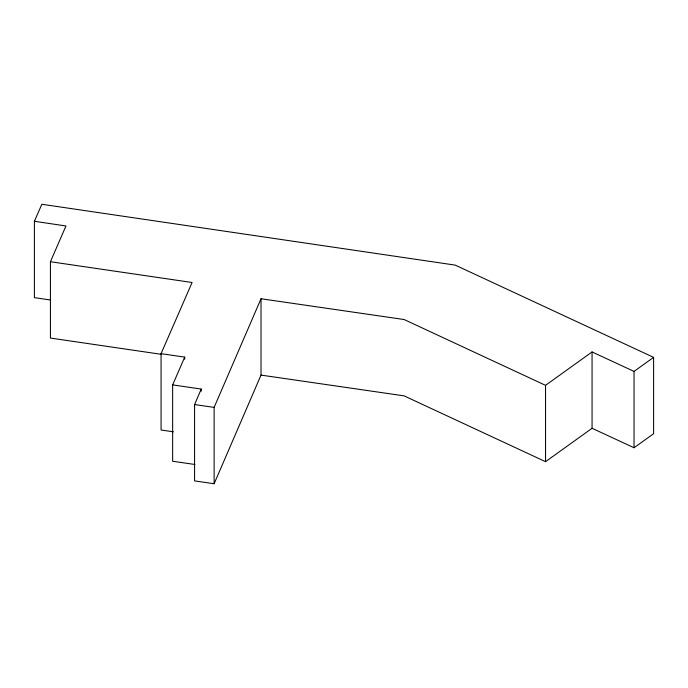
<?xml version="1.0" encoding="UTF-8"?>
<svg xmlns="http://www.w3.org/2000/svg" width="688" height="688" viewBox="0 0 688 688"><rect width="100%" height="100%" fill="white"/><g stroke="black" fill="none" stroke-linecap="round" stroke-linejoin="round"><path stroke-width="1.03" d="M50.19 299.977L34.4 297.637L34.4 221.287L41.839 204.267L455.241 265.121L653.6 357.373L634.044 371.408L592.058 351.938L545.55 385.34L404.114 319.524L261.019 298.747L261.019 375.098L214.131 483.733L194.575 480.903L194.575 404.553L201.24 389.055L172.645 384.893L172.645 461.244L194.885 464.477M214.131 483.733L214.131 407.382L261.019 298.747M161.439 354.346L50.43 338.066L50.43 261.724L65.971 225.965L34.4 221.287M173.402 431.815L161.069 430L161.069 353.658L192.09 282.493L50.43 261.724M172.645 384.893L184.711 357.124L161.069 353.658M261.019 375.098L404.114 395.867L545.55 461.682L592.058 428.28L592.058 351.938M592.058 428.28L634.044 447.75L653.6 433.724L653.6 357.373M194.575 404.553L214.131 407.382M634.044 371.408L634.044 447.75M545.55 385.34L545.55 461.682M201.24 389.055L201.24 391.18M184.711 357.124L184.711 359.239"/></g></svg>
